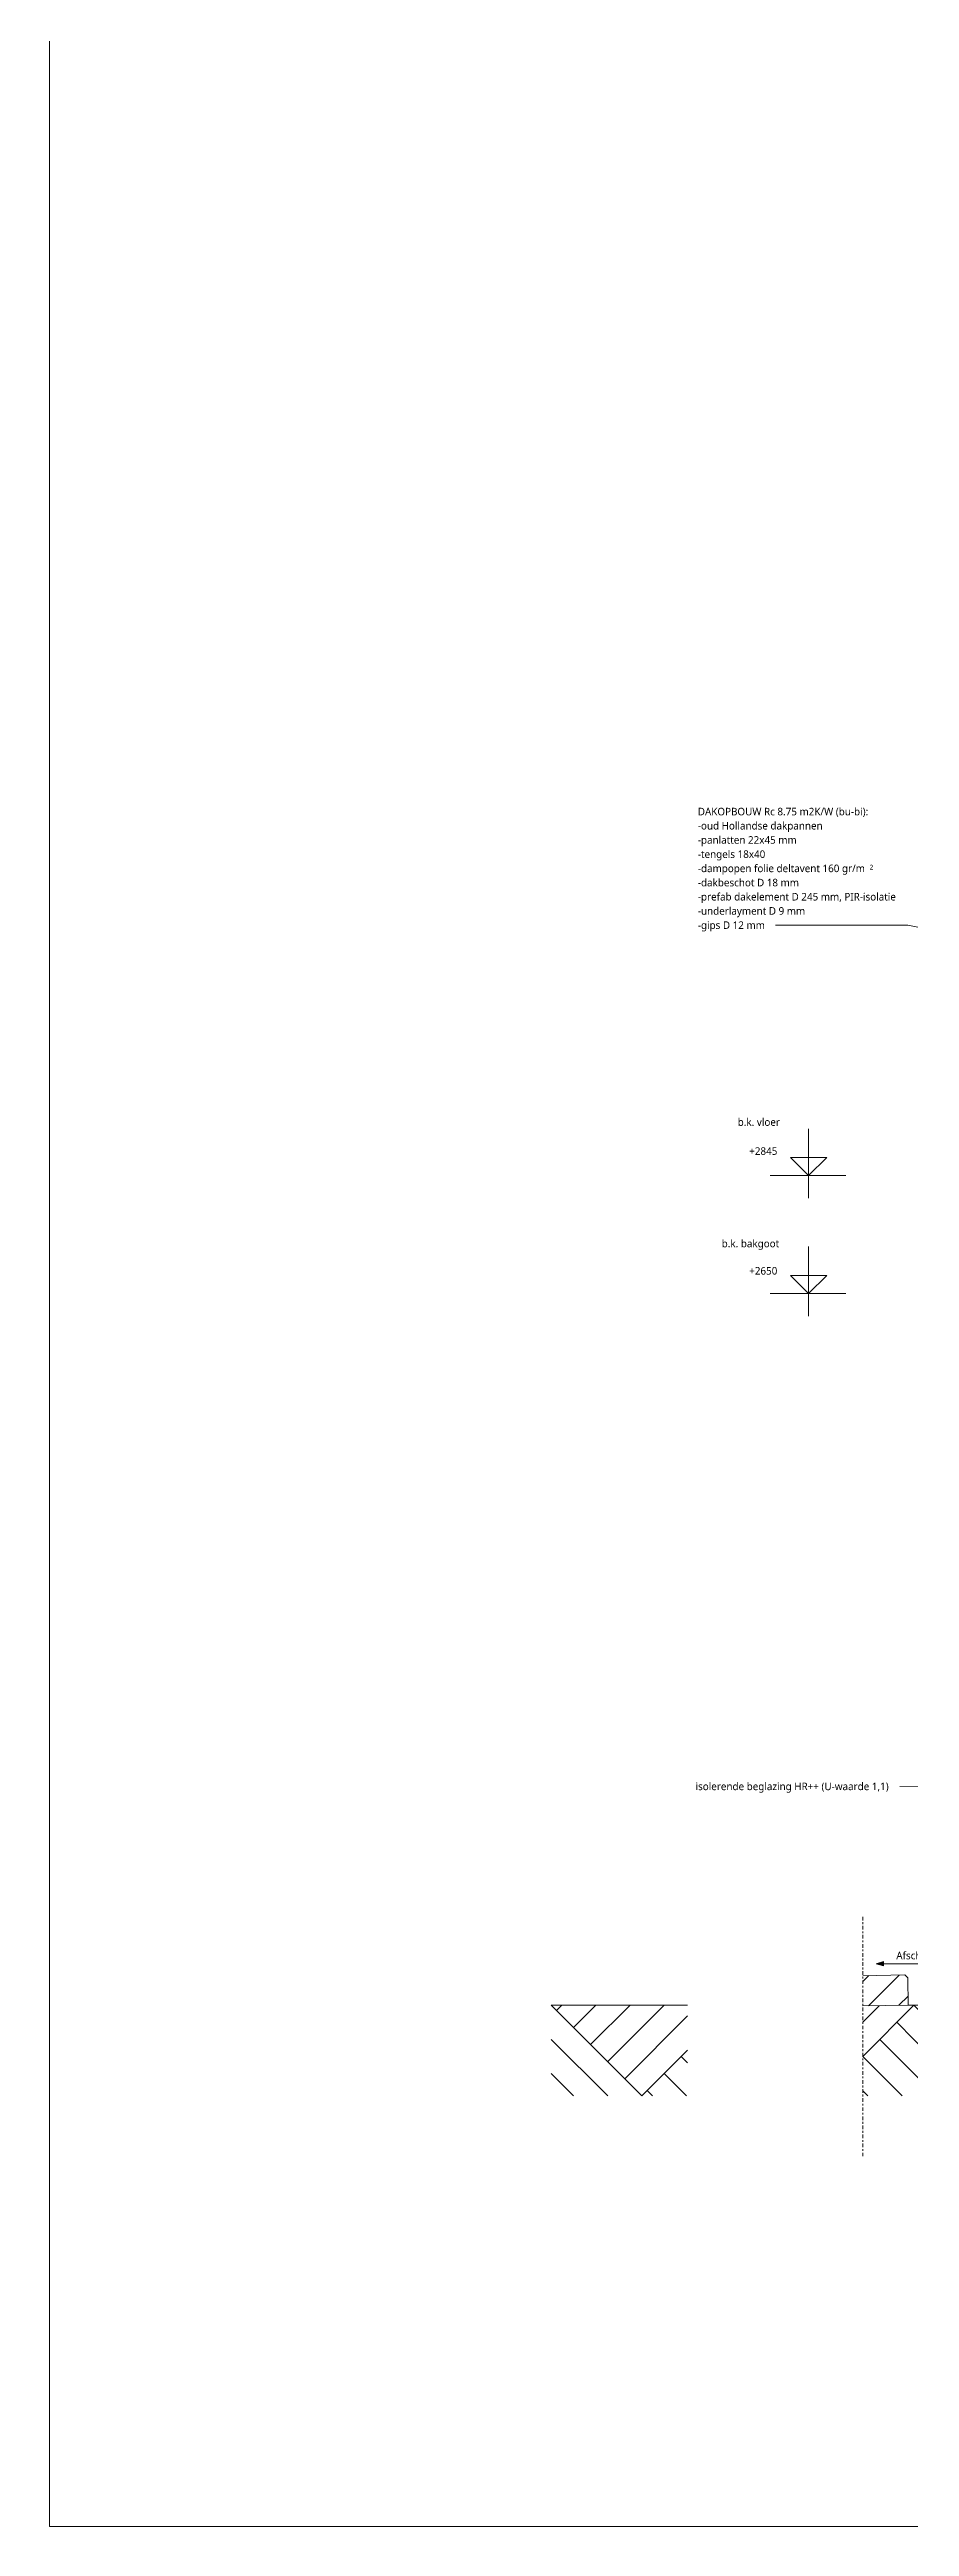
# Model space of a CAD drawing. Header units: millimetres. Extents: x 1813 to 34621, y -2347 to 13791.
# Drawn here: x 7679 to 9102, y 5599 to 9695 of the extents above; entities that cross this region are included whole.
import ezdxf

# ---------------------------------------------------------------- set-up
doc = ezdxf.new("R2010")
doc.units = ezdxf.units.MM
doc.linetypes.add('MV_center', pattern=[15, 6, -3, 3, -3])
for name, color, linetype, lineweight in [('A-ANNO-NOTE', 131, 'Continuous', 18), ('A-DETL', 90, 'Continuous', 13), ('A-DETL-GENF', 92, 'Continuous', 18), ('G-ANNO-TEXT', 231, 'Continuous', 13)]:
    doc.layers.add(name, color=color, linetype=linetype, lineweight=lineweight)
doc.styles.add('Segoe UI_3', font='segoeui.ttf', dxfattribs={"height": 12.5})
doc.styles.add('Segoe UI_6', font='segoeui.ttf', dxfattribs={"height": 8.123934})
doc.styles.add('Segoe UI_B', font='segoeui.ttf', dxfattribs={"height": 12.5})

# ---------------------------------------------------------------- blocks, each defined once
blk = doc.blocks.new('00_Maaiveld - Type 1-3291501-Details Verbouwingen')
at = {"layer": 'A-DETL-GENF', "lineweight": 13}
for p, q in [((-300, 0), (-384.7, -84.7)), ((-9.3, 0), (-309.6, 0)), ((-300, 0), (-150, -150)), ((-226.3, 0), (-263.1, -36.9)), ((-169.7, 0), (-234.9, -65.1)), ((-113.1, 0), (-206.6, -93.4)), ((-56.6, 0), (-178.3, -121.7)), ((-674.4, 0), (-900, 0)), ((-900, 0), (-750, -150)), ((-882.8, 0), (-891.4, -8.6)), ((-826.3, 0), (-863.1, -36.9)), ((-769.7, 0), (-834.9, -65.1)), ((-713.1, 0), (-806.6, -93.4)), ((-674.4, -17.8), (-778.3, -121.7)), ((-357.4, -0.9), (-384.7, -28.1)), ((-328.3, -28.3), (-300, -56.6)), ((-900, -56.6), (-806.6, -150)), ((-674.4, -74.4), (-750, -150)), ((-356.6, -56.6), (-300, -113.1)), ((-300, -56.6), (-206.6, -150)), ((-46.3, -46.3), (-150, -150)), ((-56.6, -56.6), (0, -113.1)), ((-7.1, -49.4), (0, -56.6)), ((-900, -113.1), (-863.1, -150)), ((-713.1, -113.1), (-676.3, -150)), ((-684.9, -84.9), (-674.4, -95.3)), ((-384.7, -85), (-319.7, -150)), ((-300, -113.1), (-263.1, -150)), ((-113.1, -113.1), (-76.3, -150)), ((-84.9, -84.9), (-19.7, -150)), ((-741.4, -141.4), (-732.8, -150)), ((-384.7, -141.6), (-376.3, -150)), ((-141.4, -141.4), (-132.8, -150))]:
    blk.add_line(p, q, dxfattribs=at)
blk = doc.blocks.new('NLRS_00_DI_maskeer - Type 1-4234750-Details Verbouwingen')
at = {"layer": 'A-DETL-GENF', "linetype": 'MV_center'}
blk.add_line((-100, 0), (298.7, 0), dxfattribs=at)
blk = doc.blocks.new('00_GA_pijl2 - Type 1-3186685-Details Verbouwingen')
at = {"layer": 'A-ANNO-NOTE', "lineweight": 13}
blk.add_hatch(color=256, dxfattribs=at).paths.add_polyline_path([(-4.81, 0.7), (-2.38, 0), (-4.81, -0.7)])
at = {"layer": 'A-ANNO-NOTE'}
for p, q in [((-4.81, 0.7), (-4.81, -0.7)), ((-2.38, 0), (-4.81, 0.7)), ((-4.81, 0), (-22.43, 0)), ((-4.81, -0.7), (-2.38, 0))]:
    blk.add_line(p, q, dxfattribs=at)

msp = doc.modelspace()

# ---------------------------------------------------------------- hatches: boundary and pattern name
at = {"layer": 'A-DETL-GENF', "lineweight": 13}
h = msp.add_hatch(dxfattribs=at)
h.set_pattern_fill('FP_78', color=250, style=0, pattern_type=2)
h.set_pattern_definition([(45, (0, 0), (-24.74874, 24.74874), [])])
h.paths.add_polyline_path([(9024.7, 6460.2), (9099.8, 6461.5), (9099.1, 6506.5), (9094, 6511.4), (9024.7, 6510.2), (9024.7, 6472.9)])

# ---------------------------------------------------------------- linework, layer by layer
at = {"layer": 'A-DETL', "lineweight": 18}
for p, q in [((7679.4, 5599.5), (7679.4, 13099.5)), ((8935.1, 7795.8), (8935.1, 7910.8)), ((8996.5, 7833.2), (8871.5, 7833.2)), ((8935.1, 7833.2), (8905.1, 7863.2)), ((8905.1, 7863.2), (8965.1, 7863.2)), ((8965.1, 7863.2), (8935.1, 7833.2)), ((8935.1, 7600.8), (8935.1, 7715.8)), ((8935.1, 7638.2), (8905.1, 7668.2)), ((8905.1, 7668.2), (8965.1, 7668.2)), ((8965.1, 7668.2), (8935.1, 7638.2)), ((8996.5, 7638.2), (8871.5, 7638.2)), ((9094, 6511.4), (9024.7, 6510.2)), ((9099.1, 6506.5), (9094, 6511.4)), ((9099.8, 6461.5), (9099.1, 6506.5)), ((9024.7, 6460.2), (9099.8, 6461.5)), ((16109.2, 5599.5), (7679.4, 5599.5))]:
    msp.add_line(p, q, dxfattribs=at)
at = {"layer": 'G-ANNO-TEXT', "color": 39}
for p, q in [((9099.4, 8247.3), (8880.1, 8247.3)), ((9803.4, 8105.1), (9099.4, 8247.3))]:
    msp.add_line(p, q, dxfattribs=at)
at = {"layer": 'G-ANNO-TEXT', "color": 250}
for p, q in [((9086.2, 6823.2), (9085.9, 6823.2)), ((9479.6, 6825.9), (9086.2, 6823.2))]:
    msp.add_line(p, q, dxfattribs=at)

# ---------------------------------------------------------------- block references
at = {"layer": 'A-ANNO-NOTE', "xscale": 5, "yscale": 5, "zscale": 5, "rotation": 180}
msp.add_blockref('00_GA_pijl2 - Type 1-3186685-Details Verbouwingen', (9035, 6530), dxfattribs=at)
at = {"layer": 'A-DETL-GENF', "linetype": 'MV_center', "rotation": 89.99999999999989}
msp.add_blockref('NLRS_00_DI_maskeer - Type 1-4234750-Details Verbouwingen', (9024.7, 6311.5), dxfattribs=at)
at = {"layer": 'A-DETL-GENF', "lineweight": 13}
msp.add_blockref('00_Maaiveld - Type 1-3291501-Details Verbouwingen', (9409.4, 6461.5), dxfattribs=at)

# ---------------------------------------------------------------- texts
at = {"layer": 'G-ANNO-TEXT', "color": 39, "attachment_point": 1}
for s, insert, char_height, width, style in [('DAKOPBOUW Rc 8.75 m2K/W (bu-bi):', (8751.8, 8441.4), 12.5, 380.401, 'Segoe UI_B'), ('-oud Hollandse dakpannen', (8751.8, 8418), 12.5, 254.937, 'Segoe UI_3'), ('-panlatten 22x45 mm', (8751.8, 8394.5), 12.5, 202.426, 'Segoe UI_3'), ('-tengels 18x40', (8751.8, 8371), 12.5, 138.692, 'Segoe UI_3'), ('-dampopen folie deltavent 160 gr/m', (8751.8, 8347.5), 12.5, 344.325, 'Segoe UI_3'), ('-dakbeschot D 18 mm', (8751.8, 8324), 12.5, 208.84, 'Segoe UI_3'), ('2', (9035.9, 8347.2), 8.12, 7.616, 'Segoe UI_6'), ('-prefab dakelement D 245 mm, PIR-isolatie', (8751.8, 8300.6), 12.5, 405.654, 'Segoe UI_3'), ('-underlayment D 9 mm', (8751.8, 8277.1), 12.5, 220.063, 'Segoe UI_3'), ('-gips D 12 mm', (8751.8, 8253.6), 12.5, 140.295, 'Segoe UI_3'), ('Afschot', (9080.1, 6549.8), 12.5, 70.549, 'Segoe UI_3')]:
    msp.add_mtext(s, dxfattribs=dict(at, insert=insert, char_height=char_height, width=width, style=style))
at = {"layer": 'G-ANNO-TEXT', "color": 7, "char_height": 12.5, "attachment_point": 1, "style": 'Segoe UI_3'}
for s, insert, width in [('b.k. vloer', (8817.8, 7928), 83.776), ('+2845', (8836.8, 7880), 60.928), ('b.k. bakgoot', (8791.3, 7727.2), 115.844), ('+2650', (8836.8, 7682), 60.928), ('isolerende beglazing HR++ (U-waarde 1,1)', (8748, 6829.5), 400.443)]:
    msp.add_mtext(s, dxfattribs=dict(at, insert=insert, width=width))

doc.saveas('drawing.dxf')
